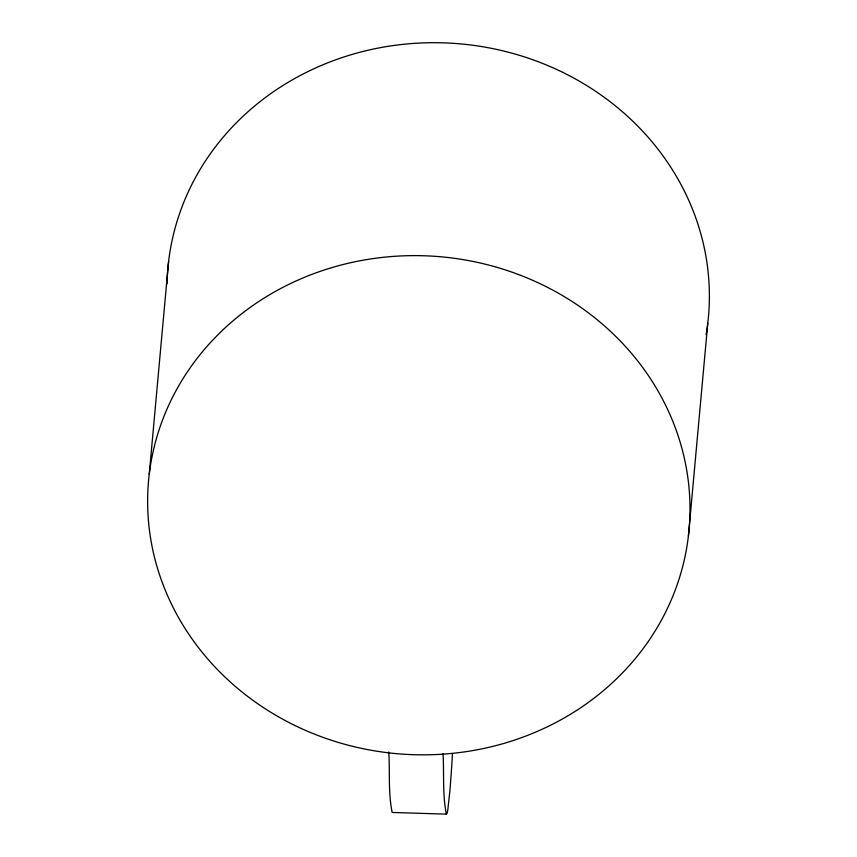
<?xml version="1.0" encoding="UTF-8"?>
<svg xmlns="http://www.w3.org/2000/svg" width="857" height="857" viewBox="0 0 857 857"><rect width="100%" height="100%" fill="white"/><g stroke="black" fill="none" stroke-linecap="round" stroke-linejoin="round"><path stroke-width="1.29" d="M452.421 754.514L452.207 758.027A223.056 5.667 -88.2 0 1 451.575 768.076L450.525 783.019A221.62 5.635 -88.2 0 1 449.904 790.786L447.772 810.058A256.564 6.524 -88.2 0 1 447.065 813.197L446.411 814.15L392.174 812.447C388.092 792.864 389.999 771.986 388.799 751.964M149.225 474.339L168.604 261.417M688.396 536.128A271.358 249.419 5.2 0 0 309.538 275.279A271.358 249.419 5.2 0 0 258.503 704.283A271.358 249.419 5.2 0 0 688.396 536.128L707.775 323.207M446.411 814.15C442.319 794.568 444.226 773.689 443.026 753.667M167.051 283.796A271.358 249.419 5.2 0 1 461.784 44.007A271.358 249.419 5.2 0 1 706.114 334.691"/></g></svg>
